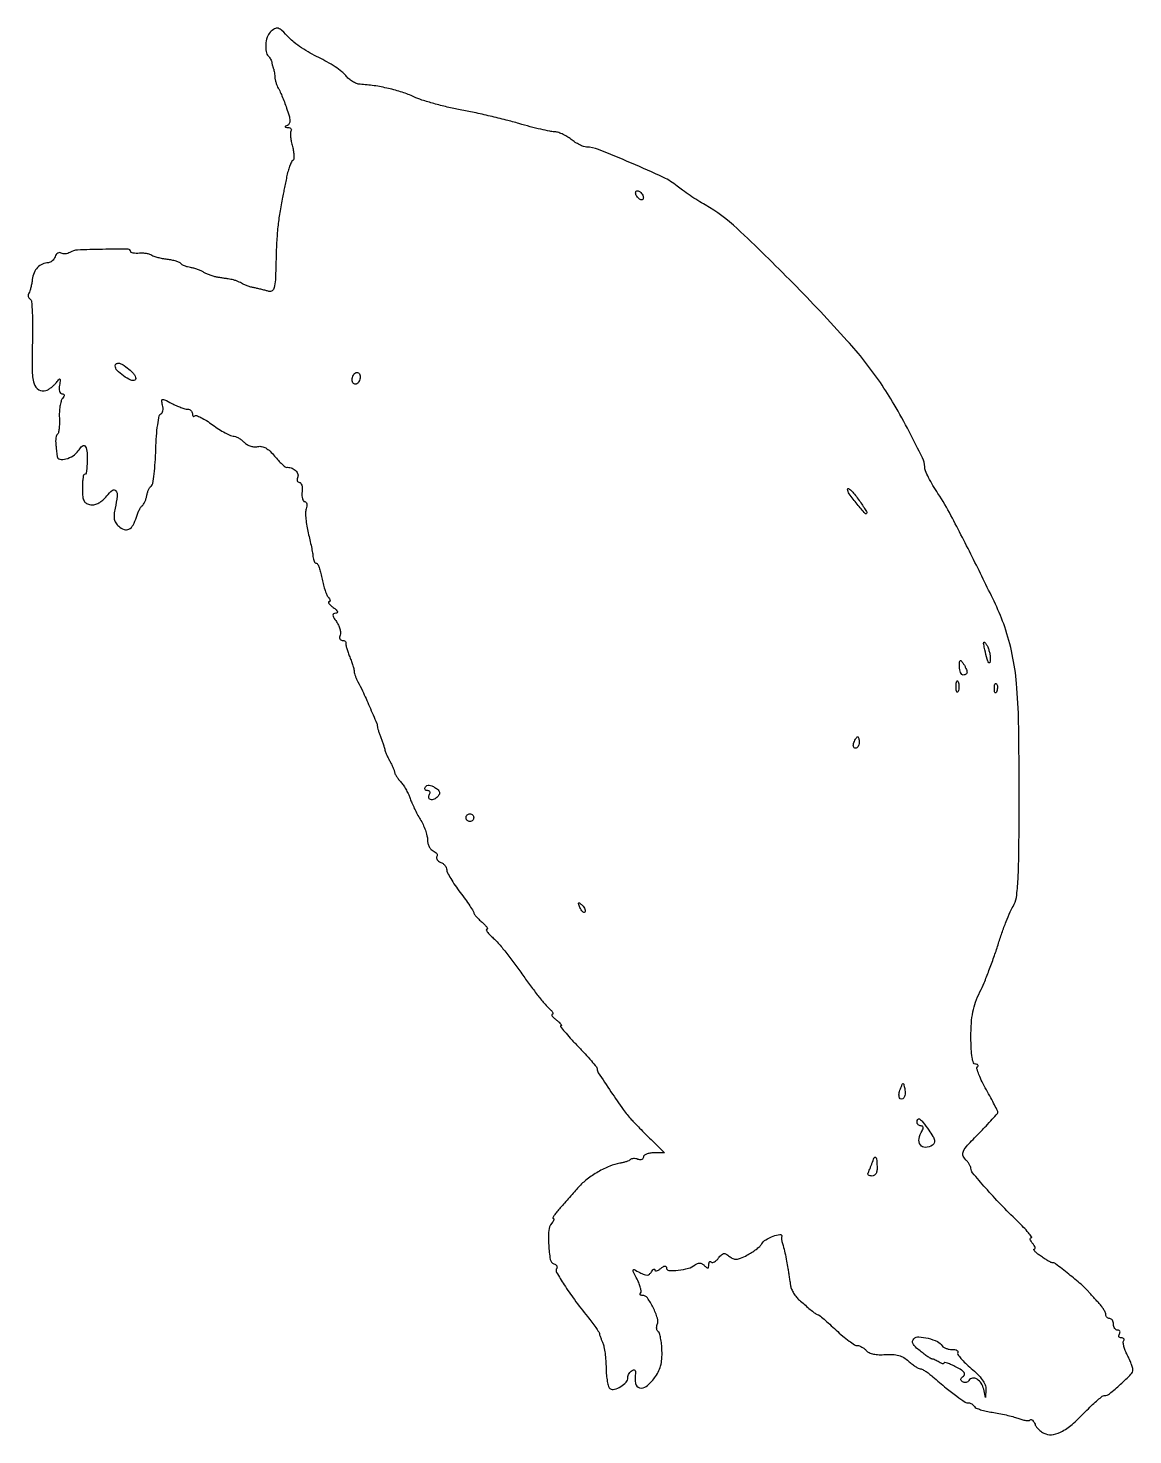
# Model space of a CAD drawing. Extents: x 0 to 287, y 1 to 366.
import ezdxf

# ---------------------------------------------------------------- set-up
doc = ezdxf.new("R2010")
doc.units = 0

msp = doc.modelspace()

# ---------------------------------------------------------------- linework, layer by layer
for points in [[(63.2, 364.8, 0.11846), (62.407234, 363.505735, 0.060447), (62.039457, 361.623946, 0.061431), (62.133037, 359.770504, 0.154267), (62.75, 358.583333, -0.044385), (63.04635, 358.229118, -0.031142), (63.316406, 357.784375, -0.031558), (63.523023, 357.32214, -0.055489), (63.625, 356.916667, 0.016797), (63.691185, 356.529053, 0.014016), (63.786719, 356.122396, 0.014248), (63.895239, 355.755073, 0.036989), (64, 355.5, -0.061585), (64.105438, 355.202529, -0.011464), (64.217779, 354.632812, -0.012128), (64.318248, 353.956649, -0.010811), (64.390313, 353.25, 0.031575), (64.499476, 352.492569, 0.02258), (64.712525, 351.66311, 0.022913), (64.988719, 350.888216, 0.04455), (65.290172, 350.305269, -0.035619), (65.66906, 349.603538, -0.006994), (66.240537, 348.288272, -0.007387), (66.863649, 346.733281, -0.006792), (67.45886, 345.116603, -0.0143), (68.095145, 343.134258, -0.057999), (68.304473, 341.88578, -0.117136), (68.159457, 341.102016, -0.194328), (67.684001, 340.640281, 0.018352), (67.162616, 340.405198, 0.345221), (67.090089, 340.253387, 0.315877), (67.220404, 340.134459, 0.016899), (67.809017, 340.078947, -0.070077), (68.270626, 339.985296, -0.135042), (68.57781, 339.771263, -0.177229), (68.683763, 339.474546, -0.137286), (68.587991, 339.142372, 0.136517), (68.436604, 338.620271, 0.02569), (68.477245, 337.617562, 0.025762), (68.650635, 336.416649, 0.021102), (68.955301, 335.155857, -0.026517), (69.239625, 333.920852, -0.037523), (69.350248, 332.798488, -0.041677), (69.297257, 331.917405, -0.222004), (69.03969, 331.52453, 0.14675), (68.680234, 331.119457, 0.02012), (68.24162, 330.064875, 0.021698), (67.815822, 328.738015, 0.016795), (67.464464, 327.261045, -0.000109), (67.149984, 325.711114, -0.000109), (66.83541, 324.164182, -0.000107), (66.560575, 322.815644, -0.00044), (66.393416, 322, 0.011194), (65.663666, 318.004116, 0.014179), (65.177508, 314.282398, 0.012798), (64.870614, 310.248867, 0.006879), (64.688092, 305.262305, -0.005316), (64.530931, 300.567333, -0.048154), (64.244231, 298.537699, -0.173956), (63.695557, 297.702117, -0.242716), (62.829885, 297.554338, 0.010641), (62.041434, 297.786074, 0.005367), (61.038296, 298.046333, 0.005328), (59.995657, 298.293164, 0.007887), (59.076126, 298.48534, -0.021146), (58.18708, 298.695887, -0.016371), (57.238469, 298.997207, -0.016653), (56.370421, 299.337495, -0.037777), (55.746241, 299.664376, 0.031922), (55.160508, 299.979907, 0.018787), (54.425458, 300.2844, 0.018749), (53.664966, 300.534451, 0.030262), (53, 300.682917, 0.000188), (52.283793, 300.797605, 0.000087), (51.353125, 300.946109, 0.000086), (50.37532, 301.101787, 0.00012), (49.5, 301.240777, -0.02822), (48.624795, 301.430671, -0.018821), (47.646875, 301.741471, -0.018974), (46.718283, 302.115923, -0.034908), (46, 302.5, 0.034564), (45.28464, 302.883146, 0.019143), (44.365877, 303.25474, 0.019013), (43.401932, 303.56143, 0.028954), (42.54341, 303.746323, -0.029072), (41.754557, 303.916408, -0.030307), (41.001941, 304.17511, -0.031805), (40.383725, 304.477769, -0.103103), (40.04341, 304.77887, 0.135422), (39.653, 305.082251, 0.024423), (38.778377, 305.394168, 0.024759), (37.688415, 305.665786, 0.020184), (36.5, 305.850692, -0.017635), (35.278143, 306.034428, -0.018303), (34.0875, 306.302084, -0.018338), (33.077816, 306.608227, -0.071855), (32.5, 306.90504, 0.083108), (31.961011, 307.166839, 0.030469), (31.132812, 307.356748, 0.029194), (30.184788, 307.457728, 0.030957), (29.25, 307.4445, -0.025659), (28.387656, 307.423165, -0.041879), (27.660936, 307.503634, -0.05233), (27.148848, 307.66123, -0.300502), (26.999994, 307.886536, 0.413277), (26.388813, 308.499662, 0.004211), (19.673641, 308.464513, 0.007221), (13.205851, 308.282725, 0.130933), (11.25, 307.671432, -0.065287), (10.697025, 307.415867, -0.057225), (10.071363, 307.296701, -0.06017), (9.470624, 307.324541, -0.097071), (8.992937, 307.504365, 0.148943), (8.562314, 307.617935, 0.123594), (8.105471, 307.484691, 0.099723), (7.690575, 307.114498, 0.069381), (7.385948, 306.563382, -0.058619), (7.071434, 305.964402, -0.058614), (6.626491, 305.454745, -0.064276), (6.124665, 305.105787, -0.116991), (5.643011, 304.984687, 0.099441), (4.120079, 304.657494, 0.098327), (2.834683, 303.766962, 0.091518), (1.920594, 302.390941, 0.073758), (1.469297, 300.670844, -0.017281), (1.316978, 299.6196, -0.016974), (1.091719, 298.575027, -0.017124), (0.832104, 297.67417, -0.059757), (0.578016, 297.126233, 0.093782), (0.416291, 296.704972, 0.096554), (0.422086, 296.258266, 0.09908), (0.593774, 295.855557, 0.104555), (0.904684, 295.558909, -0.237895), (1.271927, 294.960074, -0.007761), (1.467507, 292.066411, -0.013164), (1.558483, 288.518789, -0.008162), (1.48759, 284.351787, 0.011059), (1.408049, 277.260985, 0.065914), (1.932557, 273.606159, 0.192176), (3.135097, 272.037031, 0.217391), (5.008929, 271.831872, 0.055658), (5.667439, 272.134094, 0.028628), (6.418011, 272.646169, 0.028053), (7.13872, 273.268204, 0.037692), (7.71196, 273.912229, -0.009751), (8.41927, 274.802328, -0.413031), (8.639009, 274.823588, -0.26498), (8.738321, 274.564328, -0.006415), (8.519377, 273.25, 0.044329), (8.442226, 272.388302, 0.071678), (8.546521, 271.660937, 0.10264), (8.805605, 271.175312, 0.222607), (9.179862, 271, -0.109544), (9.568583, 270.913801, -0.269207), (9.729819, 270.682327, -0.149783), (9.646219, 270.299292, -0.0359), (9.283182, 269.75, 0.09876), (8.92283, 269.020659, 0.026635), (8.654148, 267.752377, 0.025888), (8.497678, 266.249464, 0.024242), (8.492273, 264.7049, -0.016824), (8.509084, 263.221105, -0.023804), (8.41681, 261.903421, -0.021408), (8.247751, 260.857971, -0.20638), (7.995535, 260.49724, 0.177824), (7.754017, 260.1894, 0.040295), (7.598309, 259.532495, 0.0369), (7.532904, 258.700215, 0.028617), (7.580666, 257.79234, 0.000026), (7.683511, 256.859718, 0.000028), (7.783592, 255.953062, 0.000026), (7.869393, 255.17654, 0.000139), (7.916667, 254.75, 0.333579), (8.605142, 254.017756, 0.106839), (10.192495, 254.082266, 0.07724), (12.059488, 254.888535, 0.099817), (13.40841, 256.172699, -0.019108), (14.195662, 257.209947, -0.132476), (14.710187, 257.577226, -0.312366), (15.10089, 257.47788, -0.096137), (15.422155, 256.922699, -0.074412), (15.731899, 255.261586, -0.025341), (15.695308, 252.80132, -0.017346), (15.456647, 250.428239, -0.374847), (14.967812, 250.000706, 0.355432), (14.759476, 249.830733, 0.017731), (14.601409, 248.898645, 0.021951), (14.493803, 247.687737, 0.01333), (14.467812, 246.25, 0.022354), (14.572957, 244.278567, 0.098523), (14.908995, 243.170286, 0.153675), (15.556612, 242.535968, 0.082285), (16.634606, 242.195571, 0.092586), (17.667369, 242.239992, 0.068093), (18.740463, 242.648332, 0.059023), (19.800943, 243.401411, 0.042245), (20.794502, 244.465881, -0.058258), (22.284143, 245.962983, -0.43585), (23.167509, 245.828989, -0.183629), (23.503788, 244.424438, -0.023227), (22.952378, 241.299566, 0.031483), (22.695898, 239.691473, 0.073133), (22.757738, 238.474952, 0.09008), (23.147795, 237.488279, 0.069885), (23.889329, 236.600156, 0.100551), (25.297003, 235.765635, 0.206518), (26.551196, 235.856853, 0.150211), (27.628345, 236.918403, 0.049009), (28.5, 239, -0.020377), (28.850814, 239.993731, -0.023198), (29.268301, 240.9125, -0.023213), (29.690627, 241.651288, -0.106988), (30.034832, 242, 0.110061), (30.35322, 242.3265, 0.033509), (30.678101, 242.940625, 0.031751), (30.959726, 243.697735, 0.029862), (31.15005, 244.5, -0.033226), (31.348535, 245.312319, -0.032261), (31.654371, 246.099489, -0.033974), (32.014609, 246.754229, -0.093064), (32.375466, 247.136559, 0.19956), (32.733385, 247.722754, 0.008475), (33.072745, 250.179419, 0.013431), (33.353285, 253.172357, 0.009039), (33.519803, 256.601338, -0.010479), (33.695123, 260.009017, -0.016305), (34.003297, 262.934136, -0.010598), (34.381044, 265.293348, -0.273822), (34.788178, 265.762726, 0.177797), (35.131678, 266.036921, 0.083864), (35.34402, 266.571852, 0.066886), (35.398424, 267.277289, 0.049835), (35.276846, 268.049343, -0.026898), (35.04196, 269.196318, -0.401423), (35.257379, 269.501112, -0.163032), (35.809285, 269.428316, -0.006591), (37.633004, 268.507556, 0.015944), (38.822328, 267.934746, 0.016817), (40.025007, 267.449737, 0.016679), (41.086147, 267.102392, 0.069626), (41.75, 267.006161, -0.092106), (42.227189, 266.915069, -0.0956), (42.632812, 266.659101, -0.098858), (42.904301, 266.278947, -0.106168), (43, 265.833333, 0.051179), (43.04174, 265.426618, 0.153673), (43.176335, 265.18571, 0.259606), (43.372742, 265.135906, 0.132197), (43.60029, 265.266956, -0.299359), (44.03668, 265.357082, -0.021754), (45.213858, 264.829159, -0.024733), (46.65479, 264.014565, -0.015732), (48.250328, 262.933623, 0.013793), (49.894592, 261.810341, 0.017117), (51.486032, 260.861752, 0.015543), (52.856144, 260.161982, 0.110729), (53.57861, 260, -0.091695), (54.181672, 259.888466, -0.035617), (54.953707, 259.527867, -0.033772), (55.75502, 259.007799, -0.035564), (56.464404, 258.392739, 0.066667), (57.220825, 257.815001, 0.053503), (58.160214, 257.404233, 0.055053), (59.131424, 257.212087, 0.085483), (59.980371, 257.284616, -0.113488), (60.973729, 257.314197, -0.079787), (62.025948, 256.923565, -0.060523), (63.147421, 256.096207, -0.03062), (64.349832, 254.813418, 0.011665), (65.335071, 253.679087, 0.016995), (66.259351, 252.730629, 0.012549), (67.056603, 252.0038, 0.203069), (67.394795, 251.894184, -0.097352), (68.623495, 251.762407, -0.100339), (69.69618, 251.175086, -0.121149), (70.320336, 250.316742, -0.190767), (70.329869, 249.417241, 0.059664), (70.19295, 248.874741, 0.105334), (70.230561, 248.416315, 0.149798), (70.431725, 248.115309, 0.172757), (70.755498, 248, -0.248825), (71.105866, 247.814132, -0.081212), (71.359576, 247.265625, -0.058571), (71.485122, 246.457705, -0.036638), (71.450543, 245.5, 0.037024), (71.416704, 244.542317, 0.059101), (71.544405, 243.734375, 0.082003), (71.801415, 243.186271, 0.247021), (72.155444, 243, -0.223091), (72.479232, 242.847965, -0.123964), (72.671355, 242.446288, -0.080911), (72.694511, 241.837176, -0.045997), (72.536506, 241.115021, 0.0762), (72.378128, 240.102919, 0.021454), (72.441867, 238.50153, 0.021101), (72.671222, 236.67445, 0.020823), (73.054453, 234.865021, -0.006121), (73.491222, 233.065521, -0.006248), (73.88066, 231.268163, -0.006085), (74.180314, 229.699128, -0.025752), (74.29962, 228.75, 0.040022), (74.403314, 228.080033, 0.056938), (74.608185, 227.514062, 0.072458), (74.875962, 227.127423, 0.208027), (75.168973, 227, -0.283229), (75.494511, 226.799514, -0.026437), (75.890369, 225.898438, -0.027757), (76.272502, 224.687059, -0.017952), (76.585077, 223.25, 0.017758), (76.916665, 221.722681, 0.018164), (77.353709, 220.234375, 0.01825), (77.826001, 218.973674, 0.069088), (78.252835, 218.25, -0.038593), (78.576951, 217.769782, -0.093958), (78.714486, 217.367188, -0.19648), (78.650014, 217.110622, -0.238522), (78.431315, 217, 0.447487), (78.308394, 216.862444, 0.136503), (78.426935, 216.568717, 0.048246), (78.867836, 216.096704, 0.018874), (79.55887, 215.531803, -0.02424), (80.299444, 214.913034, -0.106945), (80.624818, 214.450667, -0.331153), (80.555665, 214.167397, -0.168428), (80.193296, 214.031803, 0.109594), (79.646782, 213.896526, 0.306865), (79.462226, 213.569922, 0.11683), (79.654615, 212.976974, 0.016167), (80.367857, 211.885198, -0.04329), (80.895244, 210.973606, -0.043275), (81.257858, 209.984716, -0.046866), (81.416666, 209.06675, -0.111471), (81.317573, 208.385198, 0.07125), (81.19682, 207.855535, 0.119468), (81.267343, 207.406902, 0.152633), (81.51486, 207.111038, 0.143782), (81.893011, 207, -0.067712), (82.304218, 206.944056, -0.100375), (82.627387, 206.779688, -0.126867), (82.812283, 206.535362, -0.153054), (82.838518, 206.25, 0.1071), (82.839107, 205.803028, 0.014693), (83.065657, 204.893377, 0.01632), (83.405607, 203.81772, 0.013143), (83.838518, 202.6849, -0.010788), (84.283174, 201.537581, -0.012206), (84.658815, 200.418123, -0.01148), (84.932029, 199.454878, -0.063441), (85, 198.921331, 0.066039), (85.063761, 198.440682, 0.020313), (85.283447, 197.741398, 0.019934), (85.595584, 196.97084, 0.020619), (85.964925, 196.236431, -0.020168), (87.133902, 193.917217, -0.004386), (88.951944, 189.821631, -0.001638), (90.831472, 185.446139, -0.100953), (91, 184.619964, 0.069529), (91.042521, 184.315662, 0.006603), (91.258559, 183.594007, 0.008336), (91.543115, 182.737482, 0.006475), (91.880199, 181.8151, -0.005431), (92.233189, 180.855413, -0.005398), (92.565999, 179.886311, -0.005301), (92.838779, 179.032996, -0.020945), (92.978812, 178.5, 0.039787), (93.135188, 177.984579, 0.011103), (93.460877, 177.20625, 0.011129), (93.869944, 176.339069, 0.01148), (94.313177, 175.5, -0.012654), (94.743, 174.681673, -0.014396), (95.111727, 173.876711, -0.013649), (95.385081, 173.179106, -0.074341), (95.464565, 172.78242, 0.111751), (95.57338, 172.392158, 0.018204), (95.973892, 171.710007, 0.01928), (96.514861, 170.929137, 0.015921), (97.148685, 170.139317, -0.029903), (97.833086, 169.235864, -0.018822), (98.526395, 168.107282, -0.018885), (99.126679, 166.9414, -0.032606), (99.523589, 165.925678, 0.025372), (99.932227, 164.833628, 0.010676), (100.586193, 163.408241, 0.010531), (101.351445, 161.911233, 0.013496), (102.121166, 160.568781, -0.028615), (102.837807, 159.226457, -0.024023), (103.443911, 157.731298, -0.024705), (103.864845, 156.308778, -0.059234), (103.996262, 155.218615, 0.060563), (104.109031, 154.303538, 0.059982), (104.43784, 153.438951, 0.065533), (104.92226, 152.751892, 0.115356), (105.494256, 152.36383, -0.064639), (106.024191, 152.07741, -0.09545), (106.385769, 151.693822, -0.122316), (106.524937, 151.276839, -0.159399), (106.430874, 150.888152, 0.167004), (106.342408, 150.497352, 0.120994), (106.496286, 150.07469, 0.092413), (106.879979, 149.682363, 0.061531), (107.436618, 149.385948, -0.067614), (108.03433, 149.058306, -0.06259), (108.540757, 148.575554, -0.06665), (108.883728, 148.017668, -0.104909), (109, 147.469608, 0.120107), (109.184395, 146.713052, 0.01429), (110.028125, 145.192973, 0.016396), (111.159707, 143.420079, 0.012775), (112.5, 141.567943, -0.006115), (113.841086, 139.765744, -0.008977), (114.971875, 138.146296, -0.005014), (115.881128, 136.763227, -0.143866), (116, 136.358642, 0.161332), (116.113481, 136.016097, 0.018218), (116.632447, 135.369388, 0.020578), (117.328436, 134.628004, 0.015343), (118.15301, 133.867295, -0.019544), (118.918402, 133.149191, -0.047179), (119.408314, 132.548159, -0.117113), (119.550602, 132.166015, -0.450392), (119.40301, 131.998779, 0.512302), (119.27051, 131.814183, 0.078197), (119.519001, 131.337337, 0.037267), (120.142699, 130.613133, 0.016428), (121.065929, 129.748779, -0.03527), (122.363194, 128.43917, -0.008651), (124.301436, 126.104329, -0.008817), (126.433895, 123.34482, -0.008704), (128.477202, 120.5, 0.006828), (130.478327, 117.691732, 0.007627), (132.484299, 115.042187, 0.007102), (134.257681, 112.837902, 0.039576), (135.314283, 111.75, -0.022031), (136.017573, 111.074917, -0.05338), (136.455688, 110.50472, -0.132475), (136.563219, 110.137785, -0.410251), (136.40301, 109.968197, 0.389211), (136.249381, 109.816962, 0.165563), (136.335466, 109.514453, 0.057568), (136.756005, 109.035356, 0.021961), (137.44113, 108.468197, -0.017512), (138.135821, 107.903456, -0.043366), (138.590494, 107.431283, -0.114789), (138.734752, 107.133606, -0.481047), (138.628017, 107, 0.620954), (138.526889, 106.795592, 0.009411), (139.582622, 105.465111, 0.013021), (141.047657, 103.779924, 0.006995), (142.936887, 101.774847, -0.006019), (144.877174, 99.723619, -0.009081), (146.512711, 97.886489, -0.004551), (147.845451, 96.304682, -0.174501), (148, 95.875336, 0.146099), (148.318025, 94.810181, 0.002675), (151.607797, 89.850186, 0.006641), (154.806276, 85.21758, 0.030918), (156.845615, 82.692457, 0.006762), (157.714128, 81.768933, 0.002108), (159.04215, 80.406062, 0.002106), (160.538676, 78.895939, 0.002323), (162, 77.447235), (165.5, 74.009555), (162.75, 74.004778, 0.038377), (161.696928, 73.92199, 0.057317), (160.807813, 73.676225, 0.075266), (160.201302, 73.317236, 0.225224), (160, 72.893011, -0.145904), (159.887441, 72.515493, -0.152631), (159.588094, 72.269264, -0.118371), (159.133994, 72.200738, -0.070249), (158.597766, 72.32411, 0.049585), (158.015139, 72.483676, 0.052644), (157.424274, 72.520971, 0.058723), (156.912484, 72.438659, 0.127845), (156.571996, 72.238663, -0.087617), (156.199127, 71.977718, -0.024364), (155.536055, 71.7074, -0.023803), (154.742894, 71.470028, -0.022942), (153.920993, 71.305714, 0.060755), (151.29863, 70.572035, 0.032478), (148.277557, 69.07865, 0.032137), (145.39857, 67.158174, 0.048553), (143.194387, 65.106573, 0.00007), (142.136402, 63.91015, 0.000039), (140.85273, 62.457868, 0.000039), (139.557419, 60.991956, 0.000064), (138.460458, 59.75, 0.01166), (137.571218, 58.694339, 0.022902), (136.923582, 57.807812, 0.027121), (136.542169, 57.158186, 0.561812), (136.638516, 57, -0.345443), (136.778131, 56.890471, -0.140185), (136.768285, 56.632813, -0.063763), (136.576749, 56.230265, -0.027779), (136.228778, 55.75, 0.155109), (135.467395, 53.814501, 0.030707), (135.446172, 50.042152, 0.027349), (135.855386, 46.352355, 0.27781), (136.816182, 45.227939, -0.07231), (137.236827, 45.016315, -0.106265), (137.517548, 44.714117, -0.130529), (137.615175, 44.371051, -0.143786), (137.523929, 44.038718, 0.27484), (137.506112, 42.999346, 0.012122), (139.450548, 39.781393, 0.017367), (142.113726, 35.90952, 0.010689), (145.5, 31.533872, -0.006795), (146.65554, 30.064501, -0.009526), (147.64412, 28.719305, -0.006305), (148.431779, 27.573171, -0.11545), (148.586367, 27.161993, 0.044494), (148.667862, 26.79525, 0.008683), (148.884162, 26.153221, 0.009159), (149.163914, 25.411439, 0.008366), (149.478857, 24.657483, -0.055472), (149.79352, 23.645966, -0.015029), (150.062269, 21.98807, -0.015019), (150.255326, 20.075733, -0.015071), (150.332935, 18.157483, 0.019202), (150.422201, 16.325775, 0.025538), (150.651763, 14.674782, 0.024505), (150.970364, 13.362768, 0.173563), (151.350967, 12.841774, 0.218805), (152.506297, 12.648982, 0.070836), (154.137706, 13.352052, 0.069607), (155.539868, 14.503033, 0.188298), (156, 15.68153, -0.077098), (156.078806, 16.189569, -0.05331), (156.313396, 16.723028, -0.052855), (156.65872, 17.200214, -0.071415), (157.066882, 17.541335, -0.097575), (157.459425, 17.68866, -0.210354), (157.765916, 17.610349, -0.185919), (157.94038, 17.318197, -0.07693), (157.948399, 16.850352, 0.07326), (157.974905, 14.156907, 0.302794), (159.023369, 13.018141, 0.236283), (160.758257, 13.415998, 0.053751), (162.930258, 15.638467, 0.048435), (163.869444, 17.104621, 0.052104), (164.481926, 18.689312, 0.046845), (164.796016, 20.507306, 0.028824), (164.839109, 22.680641, 0.016334), (164.717524, 24.403094, 0.022608), (164.488645, 25.934652, 0.020186), (164.198803, 27.151043, 0.1879), (163.879944, 27.574199, -0.141451), (163.61668, 27.864739, -0.078853), (163.475473, 28.324861, -0.067992), (163.47292, 28.878458, -0.058879), (163.616028, 29.441768, 0.171868), (163.660172, 31.139345, 0.038101), (162.53618, 33.869284, 0.036483), (161.046346, 36.356547, 0.244237), (159.807653, 37, -0.055495), (159.413224, 37.043913, -0.167027), (159.185949, 37.184118, -0.255843), (159.147433, 37.388684, -0.118187), (159.293451, 37.626784, 0.22518), (159.443956, 38.048996, 0.036262), (159.289388, 38.93333, 0.034045), (158.936237, 40.022315, 0.023903), (158.399454, 41.194434, -0.003667), (157.384927, 43.192085, -0.208702), (157.364226, 43.596965, -0.442548), (157.628605, 43.701674, -0.008805), (159.066511, 42.964405, 0.028223), (160.214982, 42.430773, 0.110026), (160.983593, 42.307236, 0.15837), (161.575033, 42.539318, 0.079647), (162.111861, 43.146755, -0.027486), (162.443905, 43.612089, -0.098459), (162.721978, 43.846204, -0.324248), (162.897036, 43.824455, -0.203371), (162.984687, 43.627555, 0.282972), (163.123946, 43.409849, 0.174542), (163.436127, 43.377077, 0.07963), (163.922597, 43.582717, 0.033478), (164.5, 44, -0.031541), (165.127484, 44.457185, -0.109726), (165.596221, 44.627239, -0.251974), (165.879342, 44.519304, -0.180137), (166, 44.195264, 0.395869), (166.642494, 43.510938, 0.040828), (169.065675, 43.555952, 0.041752), (171.711033, 44.047288, 0.10681), (173.430333, 44.942181, -0.071824), (174.043336, 45.317446, -0.119351), (174.637562, 45.418435, -0.115351), (175.226408, 45.236979, -0.064285), (175.823794, 44.776206, 0.022956), (176.4228, 44.229815, 0.216837), (176.75, 44.140482, 0.321516), (176.947637, 44.337051, 0.041512), (177, 44.966667, -0.046716), (177.044998, 45.447237, -0.138773), (177.191267, 45.740608, -0.260282), (177.404921, 45.812179, -0.150974), (177.651123, 45.68221, 0.231498), (177.994862, 45.564311, 0.095374), (178.475424, 45.720763, 0.067072), (179.020227, 46.125424, 0.041681), (179.542911, 46.727797, -0.038357), (180.257482, 47.56244, -0.160199), (180.840029, 47.857164, -0.168764), (181.465171, 47.741016, -0.04369), (182.319953, 47.149426, 0.071186), (183.246358, 46.580688, 0.118422), (184.144135, 46.42407, 0.082185), (185.238921, 46.676986, 0.021557), (186.878463, 47.437151, 0.02228), (188.094041, 48.136056, 0.022008), (189.247756, 48.943034, 0.022512), (190.192338, 49.737657, 0.074567), (190.700298, 50.368984, -0.125117), (191.772198, 51.457699, -0.046233), (193.723909, 52.404914, -0.060626), (195.437377, 52.82121, -0.501761), (195.906699, 52.325361, 0.02875), (195.866066, 51.972683, 0.023999), (195.862584, 51.595575, 0.024671), (195.893141, 51.249586, 0.058646), (195.95809, 51, -0.032137), (196.289134, 49.957539, -0.006321), (196.738285, 48.04438, -0.007043), (197.175864, 45.92779, -0.009489), (197.508375, 44, -0.000047), (197.677043, 42.896931, -0.000032), (197.867985, 41.646875, -0.000032), (198.051548, 40.444093, -0.000066), (198.195441, 39.5, 0.066446), (198.455346, 38.608971, 0.034201), (198.998036, 37.578883, 0.033269), (199.712029, 36.578291, 0.042763), (200.5, 35.768537, 0.001545), (202.969311, 33.644089, 0.011307), (204.177334, 32.657651, 0.019833), (204.921, 32.12394, 0.146747), (205.334197, 32, -0.1761), (205.608528, 31.900289, -0.002867), (206.877453, 30.825, -0.007084), (208.34192, 29.533068, -0.004595), (210, 28, 0.013641), (211.718153, 26.468097, 0.018046), (213.367931, 25.175, 0.015563), (214.790486, 24.206838, 0.142566), (215.501152, 24, -0.084404), (216.060852, 23.904841, -0.043811), (216.708659, 23.612136, -0.041917), (217.338994, 23.184837, -0.049679), (217.850935, 22.679612, 0.121381), (218.552554, 22.161041, 0.048186), (219.705414, 21.806167, 0.041095), (221.159653, 21.630557, 0.029251), (222.801423, 21.664142, -0.031949), (224.706126, 21.692836, -0.056258), (226.257933, 21.440478, -0.063616), (227.580133, 20.880419, -0.055631), (228.78623, 19.984531, 0.019112), (229.666944, 19.224763, 0.023018), (230.55173, 18.582956, 0.022526), (231.332845, 18.118455, 0.123482), (231.805177, 18, -0.122225), (232.289546, 17.8798, -0.019611), (233.138779, 17.387106, -0.020686), (234.111804, 16.712402, -0.016839), (235.09699, 15.913554, 0.006439), (238.579765, 12.967385, 0.014211), (241.329634, 10.829557, 0.012594), (243.468175, 9.343723, 0.165516), (244.388197, 9.104902, -0.096745), (244.773169, 9.058947, -0.057472), (245.195203, 8.86717, -0.054516), (245.588186, 8.568263, -0.062049), (245.888197, 8.203035, 0.148829), (246.362451, 7.794104, 0.024608), (247.502524, 7.356007, 0.025167), (248.938844, 6.962595, 0.019896), (250.524651, 6.678552, -0.013067), (252.257527, 6.39253, -0.009979), (254.137428, 5.992491, -0.01011), (255.884285, 5.54673, -0.023318), (257.171828, 5.124771, 0.024854), (258.218449, 4.785323, 0.033555), (259.194152, 4.590746, 0.03551), (259.987115, 4.544094, 0.195737), (260.373639, 4.706972, -0.26047), (260.647848, 4.784571, -0.128723), (260.977408, 4.608841, -0.075637), (261.319862, 4.180033, -0.039146), (261.615561, 3.559447, 0.074587), (262.022299, 2.841268, 0.042762), (262.702106, 2.11107, 0.041613), (263.529214, 1.479067, 0.053797), (264.383924, 1.053681, 0.140891), (266.424405, 0.901643, 0.079891), (268.756558, 1.792833, 0.051817), (271.557429, 3.826393, 0.018737), (275.095164, 7.25, -0.011482), (276.538214, 8.687616, -0.015931), (277.900044, 9.90313, -0.012403), (279.071699, 10.835247, -0.158705), (279.595164, 11.015973, 0.167675), (280.948211, 11.509738, 0.014276), (283.792413, 13.957982, 0.013279), (286.509061, 16.570336, 0.197097), (287, 17.767381, 0.076838), (286.914102, 18.323038, 0.014452), (286.574409, 19.296788, 0.015148), (286.105827, 20.421212, 0.013361), (285.551178, 21.563993, -0.024468), (285.03367, 22.69343, -0.031518), (284.677126, 23.777646, -0.032775), (284.502977, 24.687234, -0.170941), (284.610195, 25.1783, 0.115371), (284.715164, 25.491016, 0.185296), (284.640434, 25.758626, 0.156129), (284.389508, 25.938633, 0.078292), (284, 26, -0.101261), (283.621649, 26.077418, -0.177706), (283.391936, 26.29375, -0.167455), (283.348919, 26.618194, -0.088621), (283.5, 27, 0.082592), (283.656512, 27.3821, 0.161196), (283.6254, 27.70625, 0.182303), (283.413961, 27.921712, 0.108972), (283.059017, 28, -0.140337), (282.655173, 28.115626, -0.099915), (282.311086, 28.440625, -0.085131), (282.079345, 28.926682, -0.06887), (282, 29.5, 0.064853), (281.925306, 30.073457, 0.082425), (281.70625, 30.559375, 0.098894), (281.381354, 30.884432, 0.148195), (281, 31, -0.099038), (280.618362, 31.076342, -0.097945), (280.29375, 31.29375, -0.097945), (280.076342, 31.618362, -0.099038), (280, 32, 0.108381), (279.888159, 32.509902, 0.026712), (279.485937, 33.272695, 0.026086), (278.919841, 34.116675, 0.023498), (278.25, 34.928324, -0.000597), (277.494027, 35.763334, -0.000457), (276.669037, 36.678446, -0.000462), (275.898056, 37.536813, -0.001091), (275.325444, 38.178324, 0.035498), (273.568888, 39.892884, 0.008075), (270.34882, 42.529924, 0.003489), (266.906298, 45.218578, 0.162248), (266.075276, 45.507303, -0.117141), (265.730405, 45.593864, -0.010523), (264.942689, 46.024378, -0.013233), (264.01644, 46.589323, -0.009952), (263.027494, 47.257303, -0.015068), (262.135003, 47.927498, -0.036346), (261.529491, 48.488083, -0.08963), (261.298004, 48.847281, -0.534828), (261.399938, 49, 0.296076), (261.606609, 49.134139, 0.171644), (261.630999, 49.440625, 0.076332), (261.419406, 49.923578, 0.031867), (261, 50.5, -0.033145), (260.582579, 51.076783, -0.079589), (260.377077, 51.561017, -0.176836), (260.410382, 51.869492, -0.283982), (260.627555, 52.005589, 0.609532), (260.740387, 52.227938, 0.018038), (259.921844, 53.279843, 0.01782), (258.665544, 54.675258, 0.009168), (257, 56.335627, -0.010025), (252.718344, 60.61864, -0.01123), (248.774759, 64.91397, -0.005892), (245.435517, 68.810843, -0.175959), (245, 70.010078, 0.113766), (244.901961, 70.435382, 0.029322), (244.554764, 71.053554, 0.028296), (244.064442, 71.730372, 0.025474), (243.484303, 72.37284, -0.13974), (242.907739, 73.409145, -0.181176), (243.045899, 74.478994, -0.065369), (244.106985, 75.97336, -0.007377), (246.984303, 78.984053, 0.004358), (248.906732, 80.971433, 0.006767), (250.526639, 82.7224, 0.002568), (251.882453, 84.243933, 0.182675), (252, 84.554934, 0.117737), (251.920933, 84.886058, 0.002298), (251.118488, 86.452614, 0.005385), (250.149123, 88.275447, 0.00357), (248.999107, 90.347588, -0.013955), (247.897367, 92.433701, -0.021564), (247.075821, 94.299021, -0.01727), (246.540841, 95.824918, -0.278932), (246.665773, 96.33244, 0.110319), (246.826974, 96.586361, 0.252122), (246.794529, 96.803904, 0.175568), (246.567629, 96.952952, 0.058468), (246.166667, 97, -0.319261), (245.644669, 97.371135, -0.042597), (245.29147, 98.757124, -0.03039), (245.06677, 100.917856, -0.010715), (245, 104.033244, -0.016501), (245.120769, 107.691668, -0.032637), (245.500803, 110.57052, -0.036963), (246.210668, 113.131536, -0.029029), (247.33907, 115.783244, 0.016678), (248.400117, 118.115151, 0.007002), (249.677938, 121.317578, 0.006919), (250.950117, 124.783162, 0.008937), (252.016524, 128, -0.008793), (253.027177, 131.051594, -0.009208), (254.129943, 134.018903, -0.008929), (255.174099, 136.544045, -0.039822), (255.927454, 137.957966, 0.110068), (256.783679, 140.304329, 0.019572), (257.213415, 144.987323, 0.011287), (257.4451, 152.760322, 0.001806), (257.5, 167.957966, 0.004011), (257.358895, 185.5469, 0.017928), (256.824044, 195.843643, 0.029293), (255.717978, 203.348876, 0.031363), (253.757345, 210.5, 0.029128), (251.337431, 216.411574, 0.004339), (245.67692, 227.968191, 0.00443), (239.81598, 239.421135, 0.027628), (236.446248, 245.079875, -0.01489), (235.126838, 247.172434, -0.017684), (234.012335, 249.22509, -0.016683), (233.199584, 251.003385, -0.099156), (233, 251.999908, 0.115324), (232.451453, 254.346563, 0.006237), (228.968842, 261.173092, 0.0107), (225.080917, 268.195868, 0.018129), (221.49234, 273.87838, 0.033765), (212.922492, 284.761753, 0.010812), (198.791817, 299.744028, 0.009343), (184.313968, 313.904966, 0.059626), (176.068255, 320, -0.010663), (174.173666, 321.132463, -0.007724), (172.11096, 322.470733, -0.007808), (170.190614, 323.803171, -0.016842), (168.764815, 324.900368, 0.063425), (165.252761, 327.116385, 0.007707), (156.912083, 330.849003, 0.006183), (148.348347, 334.399329, 0.095449), (145.230459, 335, -0.091211), (144.517563, 335.131138, -0.026028), (143.48423, 335.5875, -0.02528), (142.350186, 336.234515, -0.024378), (141.272871, 337, 0.03171), (140.161458, 337.765457, 0.028716), (138.925564, 338.4125, 0.029872), (137.750304, 338.861811, 0.076508), (136.852483, 339, -0.050278), (135.731087, 339.113048, -0.006679), (133.400318, 339.620318, -0.007681), (130.645992, 340.30316, -0.006381), (127.737342, 341.11172, 0.008432), (124.389857, 342.027488, 0.004672), (120.275969, 343.037839, 0.004657), (116.088587, 343.983772, 0.007485), (112.5, 344.703328, -0.011717), (109.143801, 345.405882, -0.010293), (105.675, 346.292969, -0.010399), (102.577418, 347.223234, -0.030353), (100.5, 348.03673, 0.030264), (97.457869, 349.228622, 0.020925), (93.894699, 350.218823, 0.02041), (90.136435, 350.935386, 0.023403), (86.5, 351.303154, -0.081961), (85.60959, 351.499979, -0.041787), (84.582568, 352.014756, -0.040056), (83.586476, 352.738323, -0.047764), (82.781084, 353.573837, 0.059545), (81.770569, 354.574017, 0.01796), (80.015781, 355.841115, 0.017719), (77.928945, 357.132193, 0.018387), (75.781084, 358.255405, -0.019405), (73.581413, 359.411415, -0.016218), (71.339176, 360.801947, -0.016524), (69.370469, 362.209167, -0.042318), (68.075686, 363.387193, 0.014297), (66.245234, 365.250191, 0.121487), (65.237237, 365.832468, 0.212759), (64.345552, 365.709332, 0.057289)], [(160, 321.881966, -0.117858), (159.920761, 321.550471, -0.186277), (159.70625, 321.357263, -0.154201), (159.382383, 321.338175, -0.076764), (159, 321.5, -0.064269), (158.617474, 321.810561, -0.051777), (158.29375, 322.230237, -0.053414), (158.073533, 322.689814, -0.085235), (158, 323.118034, -0.117858), (158.079239, 323.449529, -0.186277), (158.29375, 323.642737, -0.154201), (158.617617, 323.661825, -0.076764), (159, 323.5, -0.064269), (159.382526, 323.189439, -0.051777), (159.70625, 322.769763, -0.053414), (159.926467, 322.310186, -0.085235)], [(26.896601, 277.089678, -0.034301), (27.699361, 276.29072, -0.069221), (28.188262, 275.546083, -0.114767), (28.31787, 274.950345, -0.256116), (28.096281, 274.559505, -0.25889), (27.028007, 274.509346, -0.040881), (25.160249, 275.632631, -0.041678), (23.473392, 277.072239, -0.197772), (23, 278.222241, -0.267032), (23.337667, 278.809416, -0.205284), (24.085896, 278.901217, -0.080866), (25.318532, 278.314516, -0.027214)], [(86.351541, 274.473719, -0.062137), (86.07371, 273.953494, -0.09302), (85.705116, 273.595613, -0.121285), (85.30731, 273.453211, -0.16547), (84.938889, 273.537769, -0.139993), (84.65558, 273.84864, -0.079123), (84.502314, 274.338985, -0.068429), (84.497376, 274.927943, -0.059607), (84.648459, 275.526281, -0.062137), (84.92629, 276.046506, -0.09302), (85.294884, 276.404387, -0.121285), (85.69269, 276.546789, -0.16547), (86.061111, 276.462231, -0.139993), (86.34442, 276.15136, -0.079123), (86.497686, 275.661015, -0.068429), (86.502624, 275.072057, -0.059607)], [(217.968399, 240.05572, -0.667256), (217.524075, 239.899959, -0.013784), (215.461627, 242.330866, -0.012305), (213.389214, 245.049056, -0.157994), (213, 246.250043, -0.537811), (213.213441, 246.391083, -0.082656), (213.734375, 246.058731, -0.035554), (214.538765, 245.224007, -0.015047), (215.5, 244, -0.007852), (216.455506, 242.661385, -0.01126), (217.256342, 241.443587, -0.007285), (217.883336, 240.408473, -0.147775)], [(249.984687, 202.583333, -0.036193), (249.90032, 201.274386, -0.677836), (249.613585, 201.203401, -0.092061), (249.189115, 202.108583, -0.008705), (248.6103, 204.5, -0.007762), (248.310733, 205.944116, -0.103987), (248.320537, 206.48239, -0.593089), (248.515436, 206.537319, -0.045015), (248.95431, 206, -0.047271), (249.344478, 205.286566, -0.028277), (249.675698, 204.377604, -0.028137), (249.905021, 203.426682, -0.043125)], [(243.984687, 198.75, -0.133323), (243.913292, 198.464042, -0.102891), (243.701752, 198.220313, -0.089496), (243.380956, 198.056386, -0.073605), (243, 198, -0.210568), (242.618823, 198.167975, -0.082215), (242.298248, 198.660937, -0.062416), (242.082804, 199.388595, -0.042523), (242.015313, 200.25, -0.011293), (242.050422, 201.444209, -0.220444), (242.218347, 201.762149, -0.409657), (242.479509, 201.728886, -0.023197), (243, 201, -0.019837), (243.372171, 200.370687, -0.02047), (243.689119, 199.720313, -0.020703), (243.916329, 199.136466, -0.077483)], [(241.662281, 193.75, -0.174857), (241.474999, 193.540618, -0.447206), (241.306058, 193.601562, -0.078554), (241.189089, 194.10856, -0.017491), (241.157895, 195, -0.017491), (241.189089, 195.89144, -0.078554), (241.306058, 196.398438, -0.447206), (241.474999, 196.459382, -0.174857), (241.662281, 196.25, -0.057986), (241.818615, 195.679992, -0.037979), (241.87034, 195, -0.037979), (241.818615, 194.320008, -0.057986)], [(251.683114, 193.8125, -0.054073), (251.461564, 193.395823, -0.470617), (251.279315, 193.37858, -0.168741), (251.137993, 193.670344, -0.018894), (251.078947, 194.416667, -0.028489), (251.089945, 195.112848, -0.077125), (251.200665, 195.592839, -0.208169), (251.385309, 195.77538, -0.296942), (251.604167, 195.729167, -0.126455), (251.797407, 195.402231, -0.060344), (251.876576, 194.916927, -0.05415), (251.839148, 194.359369, -0.051402)], [(216, 180.5, -0.062722), (215.92777, 179.926468, -0.08088), (215.715469, 179.440625, -0.098158), (215.400789, 179.115494, -0.152681), (215.031385, 179, -0.184534), (214.710807, 179.122486, -0.147206), (214.516384, 179.440625, -0.100118), (214.488865, 179.925634, -0.055937), (214.638374, 180.5, -0.02136), (214.887494, 181.074558, -0.030395), (215.160341, 181.559375, -0.030693), (215.420671, 181.912889, -0.222225), (215.606989, 182, -0.289661), (215.758929, 181.903916, -0.046727), (215.884553, 181.559375, -0.039339), (215.971531, 181.074824, -0.024748)], [(106.632986, 166.43749, -0.098326), (105.69743, 165.756189, -0.183737), (104.77586, 165.691592, -0.304122), (104.344579, 166.217471, -0.163944), (104.542705, 167.069098, 0.09743), (104.676067, 167.424129, 0.174978), (104.620609, 167.726548, 0.170591), (104.382769, 167.928939, 0.092039), (104, 168, -0.098487), (103.620329, 168.075518, -0.175763), (103.388218, 168.287734, -0.169725), (103.341494, 168.60565, -0.091064), (103.487343, 168.979521, -0.153821), (103.869827, 169.309591, -0.119361), (104.414865, 169.402661, -0.082914), (105.111243, 169.236726, -0.03974), (105.929346, 168.812051, -0.038264), (106.770871, 168.192354, -0.143852), (107.12298, 167.647612, -0.187232), (107.07694, 167.088072, -0.073401)], [(116, 161, -0.099038), (115.923658, 160.618362, -0.097945), (115.70625, 160.29375, -0.097945), (115.381638, 160.076342, -0.099038), (115, 160, -0.099038), (114.618362, 160.076342, -0.097945), (114.29375, 160.29375, -0.097945), (114.076342, 160.618362, -0.099038), (114, 161, -0.099038), (114.076342, 161.381638, -0.097945), (114.29375, 161.70625, -0.097945), (114.618362, 161.923658, -0.099038), (115, 162, -0.099038), (115.381638, 161.923658, -0.097945), (115.70625, 161.70625, -0.097945), (115.923658, 161.381638, -0.099038)], [(144.806872, 136.473539, -0.278911), (144.538684, 136.40751, -0.120343), (144.210949, 136.604915, -0.070189), (143.866277, 137.059266, -0.036269), (143.564293, 137.706872, -0.008399), (143.21821, 138.663782, -0.286372), (143.270328, 138.888819, -0.400052), (143.463552, 138.893514, -0.011214), (144.124088, 138.266667, -0.043285), (144.558688, 137.753423, -0.063152), (144.837219, 137.231185, -0.082976), (144.927901, 136.779789, -0.20742)], [(227.588397, 88.255064, -0.196036), (226.935423, 87.980347, -0.314698), (226.456234, 88.307262, -0.128559), (226.349074, 89.308598, -0.056398), (226.696917, 90.606872, -0.005261), (227.19236, 91.8296, -0.286752), (227.387121, 91.967698, -0.36589), (227.556938, 91.8404, -0.006855), (227.808853, 90.671731, -0.034132), (227.90627, 89.928682, -0.038293), (227.89587, 89.207674, -0.04166), (227.789937, 88.605874, -0.132742)], [(234.073624, 79.896604, -0.017049), (235.138071, 78.288384, -0.080693), (235.556413, 77.269349, -0.167067), (235.482718, 76.553353, -0.146939), (234.982402, 75.989124, -0.126429), (233.171756, 75.424954, -0.257565), (231.873261, 76.058046, -0.20367), (231.524841, 77.683657, -0.092182), (232.337137, 79.75, 0.059342), (232.566455, 80.237291, 0.135886), (232.587049, 80.63926, 0.19901), (232.404435, 80.899533, 0.142476), (232.059017, 81, -0.093332), (231.654762, 81.076123, -0.09642), (231.311086, 81.29375, -0.099167), (231.081062, 81.618444, -0.105053), (231, 82, -0.148177), (231.213558, 82.7048, -0.417648), (231.668554, 82.792832, -0.078511), (232.528067, 81.981065, -0.009621)], [(220.644213, 70.499294, -0.0438), (220.612534, 69.440321, -0.091509), (220.369685, 68.655146, -0.129311), (219.93281, 68.176365, -0.144477), (219.335196, 68, -0.051138), (218.807353, 68.054127, -0.104527), (218.42777, 68.220313, -0.170554), (218.255308, 68.466035, -0.194672), (218.286791, 68.75, 0.020421), (218.48346, 69.152894, 0.00582), (218.755648, 69.79375, 0.00585), (219.046277, 70.525, 0.006171), (219.314423, 71.25, -0.013986), (219.899589, 72.759221, -0.448636), (220.232783, 72.873165, -0.246167), (220.497553, 72.463818, -0.008439)], [(237.560855, 23.901534, 0.122534), (237.915533, 23.555288, 0.047679), (238.541863, 23.264826, 0.043521), (239.31162, 23.066668, 0.041266), (240.118034, 23, -0.040046), (240.849313, 22.941337, -0.086666), (241.380689, 22.757546, -0.163049), (241.629033, 22.486461, -0.24789), (241.607924, 22.174624, 0.295117), (241.61803, 21.678509, 0.026188), (242.408292, 20.631759, 0.027582), (243.571584, 19.39349, 0.017606), (245.048907, 18.081356, -0.024131), (246.736277, 16.542822, -0.042611), (247.947063, 15.099713, -0.053809), (248.672542, 13.788594, -0.115748), (248.863818, 12.656731), (248.727636, 10.5), (248.305347, 12.665449, 0.096054), (247.685715, 14.198459, 0.11568), (246.567151, 15.271918, 0.16545), (245.372657, 15.522221, 0.227784), (244.462927, 14.940014, -0.105849), (244.154117, 14.618012, -0.099301), (243.733569, 14.441474, -0.096204), (243.265997, 14.437887, -0.092621), (242.824139, 14.608688, -0.08851), (242.458793, 14.935731, -0.20653), (242.367437, 15.283666, -0.16437), (242.555445, 15.648, -0.053803), (243.038859, 16.024016, 0.205185), (243.358249, 16.478599, 0.222434), (243.235519, 17.002707, 0.086283), (242.528442, 17.636615, 0.020378), (241.145622, 18.424696, 0.013817), (239.938707, 19.007133, 0.025535), (238.924026, 19.401773, 0.027389), (238.172117, 19.605912, 0.477252), (238, 19.466663, -0.31123), (237.893982, 19.31284, -0.133169), (237.632812, 19.286871, -0.068198), (237.229873, 19.412336, -0.031933), (236.75, 19.67567, 0.016417), (236.23297, 19.980625, 0.018077), (235.713131, 20.240722, 0.017765), (235.25571, 20.429949, 0.082066), (234.975553, 20.484687, -0.131289), (234.653811, 20.580795, -0.008416), (233.819973, 21.113132, -0.011852), (232.840239, 21.796028, -0.008523), (231.778122, 22.602569, -0.025412), (230.601323, 23.629154, -0.082674), (229.987253, 24.457917, -0.150078), (229.864578, 25.152641, -0.167091), (230.162298, 25.762298, -0.21386), (231.469612, 26.260392, -0.047297), (233.897423, 25.888817, -0.048048), (236.286119, 25.037348, -0.145714)]]:
    msp.add_lwpolyline(points, format="xyb", close=True)

doc.saveas('drawing.dxf')
